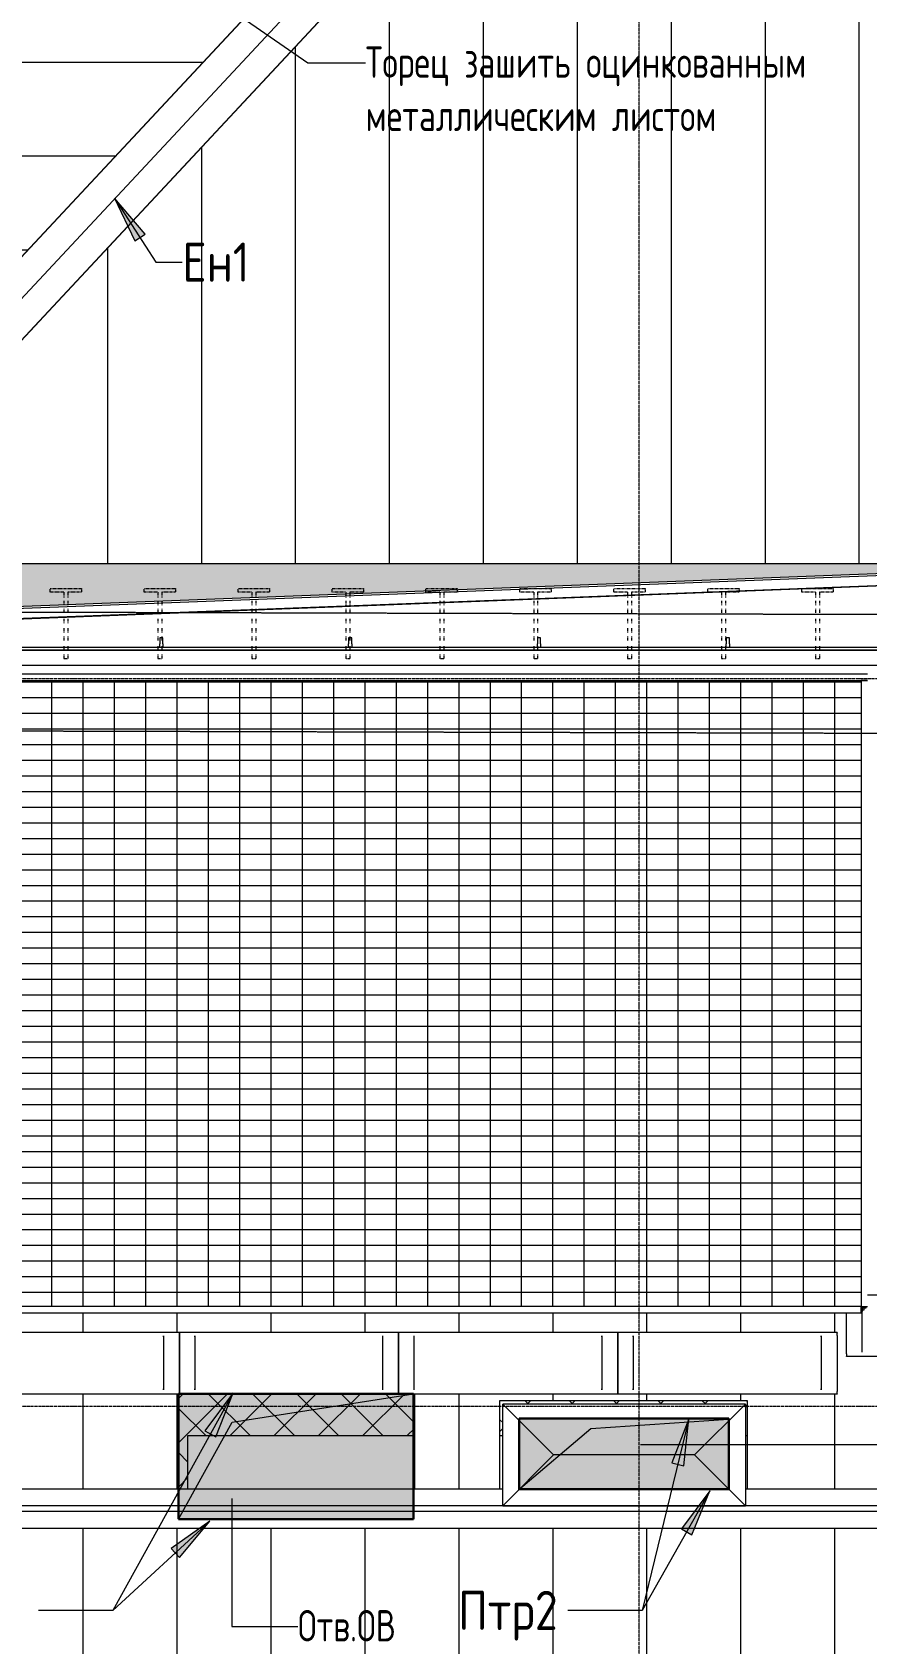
# Model space of a CAD drawing. Header units: millimetres. Extents: x -10178924 to 11692288, y -947381 to 58396.
# Drawn here: x 26674 to 32004, y -557746 to -547449 of the extents above; entities that cross this region are included whole.
import ezdxf

# ---------------------------------------------------------------- set-up
doc = ezdxf.new("R2010")
doc.units = ezdxf.units.MM
for name, pattern in [('ADSK_Линия сетки', [25, 20, -2.5, 0, -2.5]), ('ADSK_Скрыто', [6, 3, -3]), ('ADSK_Штриховая_ш3 п1_5', [4.5, 3, -1.5])]:
    doc.linetypes.add(name, pattern=pattern)
for name, color, linetype, lineweight in [('Аннотация', 7, 'Continuous', 18), ('Антураж', 7, 'Continuous', 18), ('Воздуховоды', 7, 'Continuous', 18), ('Крыша', 7, 'Continuous', 9), ('Крыша штриховка', 7, 'Continuous', 9), ('Обобщенные модели', 7, 'Continuous', 18), ('Ограждение', 7, 'Continuous', 9), ('Оси', 253, 'Continuous', 9), ('Перекрытие', 7, 'Continuous', 18), ('Перекрытие штриховка', 7, 'Continuous', 18), ('Узлы', 7, 'Continuous', 18)]:
    doc.layers.add(name, color=color, linetype=linetype, lineweight=lineweight)
doc.layers.add('Линии', color=7, linetype='Continuous', lineweight=9, true_color=0x00a600)
doc.styles.add('GOST Common_3', font='GOST_Common.ttf', dxfattribs={"width": 0.8, "height": 350})
doc.styles.add('GOST Common_4', font='GOST_Common.ttf', dxfattribs={"width": 0.9, "height": 200})

# ---------------------------------------------------------------- blocks, each defined once
blk = doc.blocks.new('Ограждение - 20 доп поручень 300-1864261-План кровли АР')
at = {"layer": 'Ограждение'}
for p, q in [((-60, 10), (-40, 10)), ((-60, 10), (-60, -10)), ((0, 10), (-40, 10)), ((0, -10), (0, 10)), ((-40, -10), (-60, -10)), ((-40, -10), (0, -10))]:
    blk.add_line(p, q, dxfattribs=at)
blk = doc.blocks.new('Ограждение - Ограждение-2940136-План кровли АР')
at = {"rotation": 89.99999999999946}
for p in [(27499, 13206), (28705, 13206), (29911, 13206), (31117, 13206)]:
    blk.add_blockref('Ограждение - 20 доп поручень 300-1864261-План кровли АР', p, dxfattribs=at)
blk = doc.blocks.new('Тип верхнего поручня - Верхний поручень_Внутренний_-2940138-План кровли АР')
at = {"layer": 'Ограждение'}
for p, q in [((10611, 13146), (38155, 13146)), ((38165, 13126), (10611, 13126))]:
    blk.add_line(p, q, dxfattribs=at)
blk = doc.blocks.new('Тип верхнего поручня - Верхний поручень_Внутренний_-V31-План кровли АР')
at = {"layer": 'Ограждение'}
for p, q in [((10611, 13146), (38155, 13146)), ((10611, 13126), (38165, 13126))]:
    blk.add_line(p, q, dxfattribs=at)
blk = doc.blocks.new('Planka_konka_K1 - Кровля - Планка конька К1-2963703-План кровли АР')
at = {"layer": 'Обобщенные модели'}
for p, q in [((9045, 125), (-20330, 125)), ((9045, 17), (-20750, 17)), ((-14985, -17), (9045, -17)), ((-6343, -125), (-14985, -125)), ((9045, -125), (-4793, -125))]:
    blk.add_line(p, q, dxfattribs=at)
blk = doc.blocks.new('Ограждение - Ограждение-2969153-План кровли АР')
at = {"layer": 'Ограждение'}
for p, q in [((30390, 20098), (30990, 20903)), ((31365, 20966), (31398, 20941)), ((30990, 20901), (30382, 20085)), ((29183, 17874), (31351, 20781)), ((29184, 17873), (31353, 20781)), ((31002, 20614), (31112, 20761)), ((30582, 20050), (30988, 20596)), ((29789, 18987), (30060, 19351)), ((29087, 17947), (29183, 17873)), ((29183, 17874), (29088, 17947)), ((24776, 13678), (28705, 17892)), ((28707, 17892), (24778, 13678)), ((25252, 13922), (28955, 17892)), ((25272, 13678), (29183, 17873)), ((25273, 13678), (29184, 17872)), ((29172, 17882), (29184, 17873)), ((29184, 17873), (29183, 17874)), ((29183, 17873), (29184, 17872))]:
    blk.add_line(p, q, dxfattribs=at)
blk = doc.blocks.new('Антураж 4 - Антураж 4-5053377-План кровли АР')
at = {"layer": 'Антураж'}
for p, q in [((32592, 13622), (24360, 13305)), ((32597, 13556), (24355, 13238)), ((32592, 13559), (24360, 13241))]:
    blk.add_line(p, q, dxfattribs=at)
blk = doc.blocks.new('Construction_Roof-Accessories_Lindab_KO - Construction_Roof-Accessories_Lindab_KO-V81-План кровли АР')
at = {"layer": 'Обобщенные модели', "lineweight": 9}
for p, q in [((31973, 8900), (31973, 8641)), ((31974, 8641), (31974, 8647))]:
    blk.add_line(p, q, dxfattribs=at)
blk = doc.blocks.new('Construction_Roof-Accessories_Lindab_BR - Construction_Roof-Accessories_Lindab_BR-V82-План кровли АР')
at = {"layer": 'Обобщенные модели', "lineweight": 9}
for p, q in [((33275, 9006), (32008, 9006)), ((33275, 9006), (33275, 9004)), ((33275, 8988), (33275, 9004)), ((33275, 8988), (33275, 8987)), ((33275, 8987), (33275, 8981)), ((33275, 8981), (33275, 8645)), ((31875, 8645), (31875, 8893)), ((31875, 8637), (31875, 8645)), ((31875, 8631), (31875, 8637)), ((31875, 8631), (31875, 8615)), ((31875, 8613), (31875, 8615)), ((33275, 8613), (31875, 8613)), ((33275, 8645), (33275, 8637)), ((33275, 8637), (33275, 8631)), ((33275, 8615), (33275, 8631)), ((33275, 8615), (33275, 8613))]:
    blk.add_line(p, q, dxfattribs=at)
blk = doc.blocks.new('Ограждение - Ограждение-5945901-План кровли АР')
at = {"layer": 'Ограждение'}
for p, q in [((32008, 12973), (17060, 12973)), ((17060, 12933), (32008, 12933)), ((31968, 12933), (31968, 8933)), ((32008, 12933), (31968, 12933)), ((31968, 8933), (17020, 8933)), ((17020, 8893), (31968, 8893)), ((31968, 8933), (32008, 8933)), ((31968, 8893), (31968, 8933)), ((31976, 8925), (31968, 8925)), ((31968, 8900), (31976, 8900)), ((31976, 8933), (31976, 8925)), ((31976, 8925), (32001, 8925)), ((31976, 8900), (31976, 8925)), ((32001, 8925), (32001, 8933))]:
    blk.add_line(p, q, dxfattribs=at)
blk = doc.blocks.new('Зонт прямоугольного сечения - Стандартное-5964379-План кровли АР')
at = {"layer": 'Воздуховоды'}
for p, q in [((0, 450), (-325, 775)), ((-325, 775), (-325, -775)), ((-325, 775), (325, 775)), ((-325, 775), (325, 775)), ((-325, 775), (-325, -775)), ((325, 775), (0, 450)), ((325, -775), (325, 775)), ((325, 775), (325, -775)), ((0, 450), (0, -450)), ((-325, -775), (0, -450)), ((0, -450), (325, -775)), ((325, -775), (-325, -775)), ((325, -775), (-325, -775))]:
    blk.add_line(p, q, dxfattribs=at)
blk = doc.blocks.new('Construction_Roof-Accessories_Lindab_KO - Construction_Roof-Accessories_Lindab_KO-V52-План кровли АР')
at = {"layer": 'Обобщенные модели', "lineweight": 9}
for p, q in [((34475, 12868), (34475, 12524)), ((34476, 12861), (34476, 12868)), ((34476, 12524), (34476, 12530))]:
    blk.add_line(p, q, dxfattribs=at)
blk = doc.blocks.new('Construction_Roof-Accessories_Lindab_BR - Construction_Roof-Accessories_Lindab_BR-V53-План кровли АР')
at = {"layer": 'Обобщенные модели', "lineweight": 9}
for p, q in [((34378, 12886), (34378, 12889)), ((35778, 12889), (34378, 12889)), ((34378, 12886), (34378, 12871)), ((35778, 12889), (35778, 12886)), ((35778, 12871), (35778, 12886)), ((34378, 12870), (34378, 12871)), ((34378, 12864), (34378, 12870)), ((34378, 12528), (34378, 12864)), ((35778, 12871), (35778, 12870)), ((35778, 12870), (35778, 12864)), ((35778, 12864), (35778, 12528)), ((34378, 12520), (34378, 12528)), ((34378, 12513), (34378, 12520)), ((34378, 12513), (34378, 12498)), ((34378, 12496), (34378, 12498)), ((35778, 12496), (34378, 12496)), ((35778, 12528), (35778, 12520)), ((35778, 12520), (35778, 12513)), ((35778, 12498), (35778, 12513)), ((35778, 12498), (35778, 12496))]:
    blk.add_line(p, q, dxfattribs=at)
blk = doc.blocks.new('Construction_Roof-Accessories_Lindab_BR - Construction_Roof-Accessories_Lindab_BR-V89-План кровли АР')
at = {"layer": 'Обобщенные модели', "lineweight": 9}
for p, q in [((29014, 8764), (29014, 8766)), ((30414, 8766), (29014, 8766)), ((29014, 8764), (29014, 8748)), ((30414, 8766), (30414, 8764)), ((30414, 8748), (30414, 8764)), ((29014, 8747), (29014, 8748)), ((29014, 8741), (29014, 8747)), ((29014, 8405), (29014, 8741)), ((30414, 8748), (30414, 8747)), ((30414, 8747), (30414, 8741)), ((30414, 8741), (30414, 8405)), ((29014, 8397), (29014, 8405)), ((29014, 8391), (29014, 8397)), ((29014, 8391), (29014, 8375)), ((29014, 8373), (29014, 8375)), ((30414, 8373), (29014, 8373)), ((30414, 8405), (30414, 8397)), ((30414, 8397), (30414, 8391)), ((30414, 8375), (30414, 8391)), ((30414, 8375), (30414, 8373))]:
    blk.add_line(p, q, dxfattribs=at)
blk = doc.blocks.new('Construction_Roof-Accessories_Lindab_BR - Construction_Roof-Accessories_Lindab_BR-V90-План кровли АР')
at = {"layer": 'Обобщенные модели', "lineweight": 9}
for p, q in [((27614, 8764), (27614, 8766)), ((29014, 8766), (27614, 8766)), ((27614, 8764), (27614, 8748)), ((29014, 8766), (29014, 8764)), ((29014, 8748), (29014, 8764)), ((27614, 8747), (27614, 8748)), ((27614, 8741), (27614, 8747)), ((27614, 8405), (27614, 8741)), ((29014, 8748), (29014, 8747)), ((29014, 8747), (29014, 8741)), ((29014, 8741), (29014, 8405)), ((27614, 8397), (27614, 8405)), ((27614, 8391), (27614, 8397)), ((27614, 8391), (27614, 8375)), ((27614, 8373), (27614, 8375)), ((29014, 8373), (27614, 8373)), ((29014, 8405), (29014, 8397)), ((29014, 8397), (29014, 8391)), ((29014, 8375), (29014, 8391)), ((29014, 8375), (29014, 8373))]:
    blk.add_line(p, q, dxfattribs=at)
blk = doc.blocks.new('Construction_Roof-Accessories_Lindab_BR - Construction_Roof-Accessories_Lindab_BR-V91-План кровли АР')
at = {"layer": 'Обобщенные модели', "lineweight": 9}
for p, q in [((26214, 8764), (26214, 8766)), ((27614, 8766), (26214, 8766)), ((26214, 8764), (26214, 8748)), ((27614, 8766), (27614, 8764)), ((27614, 8748), (27614, 8764)), ((26214, 8747), (26214, 8748)), ((26214, 8741), (26214, 8747)), ((26214, 8405), (26214, 8741)), ((27614, 8748), (27614, 8747)), ((27614, 8747), (27614, 8741)), ((27614, 8741), (27614, 8405)), ((26214, 8397), (26214, 8405)), ((26214, 8391), (26214, 8397)), ((26214, 8391), (26214, 8375)), ((26214, 8373), (26214, 8375)), ((27614, 8373), (26214, 8373)), ((27614, 8405), (27614, 8397)), ((27614, 8397), (27614, 8391)), ((27614, 8375), (27614, 8391)), ((27614, 8375), (27614, 8373))]:
    blk.add_line(p, q, dxfattribs=at)
blk = doc.blocks.new('Кровля')
at = {"layer": 'Аннотация', "lineweight": 9}
for points in [[(27199, 16015), (27329, 15742), (27395, 15785)], [(27957, 8382), (27777, 8139), (27847, 8100)], [(30868, 8216), (30759, 7934), (30836, 7915)], [(31002, 7755), (30820, 7513), (30888, 7474)], [(27809, 7561), (27561, 7387), (27615, 7329)]]:
    blk.add_hatch(color=256, dxfattribs=at).paths.add_polyline_path(points)
at = {"layer": 'Крыша штриховка'}
h = blk.add_hatch(dxfattribs=at)
h.set_pattern_fill('FP_3', color=256, style=0, pattern_type=2)
h.set_pattern_definition([(270, (156.06, -17199.3), (600, 4e-14), [])])
h.paths.add_polyline_path([(37616, 13678), (37707, 13678), (37707, 19364), (31852, 19567), (30292, 19358), (30009, 18979), (30110, 18979), (30089, 18919), (29964, 18919), (29183, 17873), (29184, 17872), (25273, 13678), (32606, 13678), (32637, 13808), (32645, 13826), (32644, 13829), (32640, 13832), (32640, 13833), (32649, 13833), (32651, 13838), (32678, 13864), (32708, 13879), (32742, 13884), (32779, 13879), (32810, 13863), (32835, 13836), (32836, 13833), (32840, 13832), (32837, 13830), (32847, 13807), (32878, 13678), (37490, 13678)])
h.paths.add_polyline_path([(11110, 13678), (15841, 13678), (15872, 13808), (15880, 13826), (15879, 13829), (15875, 13832), (15875, 13833), (15883, 13833), (15886, 13838), (15913, 13864), (15943, 13879), (15977, 13884), (16013, 13879), (16044, 13863), (16069, 13836), (16071, 13833), (16075, 13832), (16072, 13830), (16082, 13807), (16113, 13678), (23178, 13678), (19368, 17765), (19370, 17767), (19368, 17766), (19288, 17892), (18890, 17892), (18418, 19252), (18339, 19376), (16914, 19566), (11105, 19365), (11105, 13678)])
h.paths.add_polyline_path([(32837, 13745), (32841, 13745), (32838, 13751)])
h.paths.add_polyline_path([(16076, 13745), (16072, 13751), (16072, 13745)])
h.paths.add_polyline_path([(11105, 20652), (12591, 20677), (15833, 20789), (15844, 20837), (15833, 20839), (11105, 20675)])
h.paths.add_polyline_path([(37707, 20653), (37707, 20941), (37670, 20941), (37670, 20675), (32022, 20871), (32024, 20857), (32024, 20850), (37670, 20655)])
h.paths.add_polyline_path([(17086, 20844), (17050, 20941), (16777, 20941), (16765, 20886), (17050, 20848)])
h.paths.add_polyline_path([(31690, 20845), (31727, 20851), (31727, 20858), (31745, 20941), (31725, 20941), (31690, 20846)])
h = blk.add_hatch(dxfattribs=at)
h.set_pattern_fill('FP_6', color=256, style=0, pattern_type=2)
h.set_pattern_definition([(180, (-5840.74, -17840), (-7e-14, -600), [])])
h.paths.add_polyline_path([(24351, 13678), (24776, 13678), (28698, 17884), (24236, 17884), (24236, 17882), (24351, 17882), (24351, 13993)])
h.paths.add_polyline_path([(25054, 13678), (25252, 13922), (24946, 13678), (25025, 13678)])
h.paths.add_polyline_path([(24236, 17882), (24236, 17882), (24236, 17884), (24222, 17884), (24222, 17882), (24236, 17882)])
h = blk.add_hatch(dxfattribs=at)
h.set_pattern_fill('FP_23', color=256, style=0, pattern_type=2)
h.set_pattern_definition([(270, (0, 2567.63), (600, 4e-14), [])])
h.paths.add_polyline_path([(3982, 7654), (4419, 8083), (3967, 7704), (3967, 7665), (3976, 7658)])
h.paths.add_polyline_path([(44717, 7767), (44900, 7767), (39420, 12094), (35435, 12263), (35435, 8885), (33439, 8885), (33439, 12347), (32345, 12393), (32008, 12380), (32008, 12195), (33275, 12195), (33275, 11802), (32008, 11802), (32008, 11561), (33275, 11561), (33275, 11168), (32008, 11168), (32008, 10908), (33275, 10908), (33275, 10515), (32008, 10515), (32008, 10274), (33275, 10274), (33275, 9881), (32008, 9881), (32008, 9640), (33275, 9640), (33275, 9247), (32008, 9247), (32008, 9006), (33275, 9006), (33275, 8613), (31875, 8613), (31875, 8893), (17020, 8894), (17020, 12368), (16400, 12392), (14514, 12322), (14514, 12309), (14550, 12309), (14550, 9189), (14514, 9189), (14514, 8885), (12714, 8885), (12714, 9189), (12664, 9189), (12664, 12253), (9547, 12136), (4326, 7767), (14441, 7767), (14441, 8353), (15841, 8353), (15841, 7767), (19615, 7767), (19615, 8375), (21115, 8375), (21115, 7767), (27609, 7767), (27609, 8373), (23414, 8373), (23414, 8378), (22014, 8378), (22014, 8771), (23414, 8771), (23414, 8766), (31814, 8766), (31814, 8373), (29115, 8373), (29115, 7767), (29661, 7767), (29661, 8333), (31241, 8333), (31241, 7767), (39870, 7767), (39870, 8333), (41230, 8333), (41230, 7767), (44399, 7767)])
h.paths.add_polyline_path([(20144, 8378), (19194, 8378), (19194, 8771), (21994, 8771), (21994, 8378), (20494, 8378)])
h.paths.add_polyline_path([(18699, 8378), (17790, 8378), (17790, 8771), (19190, 8771), (19190, 8378), (19060, 8378)])
h.paths.add_polyline_path([(17670, 8378), (16370, 8378), (16370, 8771), (17770, 8771), (17770, 8378), (17738, 8378)])
h.paths.add_polyline_path([(15551, 9038), (15219, 9038), (15219, 9431), (16619, 9431), (16619, 9038), (15808, 9038)])
h.paths.add_polyline_path([(16169, 9600), (15219, 9600), (15219, 9993), (16619, 9993), (16619, 9600), (16519, 9600)])
h.paths.add_polyline_path([(15808, 10147), (15219, 10147), (15219, 10540), (16619, 10540), (16619, 10147), (16169, 10147)])
h.paths.add_polyline_path([(15319, 10781), (15219, 10781), (15219, 11174), (16619, 11174), (16619, 10781), (15386, 10781)])
h.paths.add_polyline_path([(15265, 11355), (15165, 11355), (15165, 11748), (16565, 11748), (16565, 11355), (15319, 11355)])
h.paths.add_polyline_path([(16169, 11883), (15165, 11883), (15165, 12276), (16565, 12276), (16565, 11883), (16350, 11883)])
h.paths.add_polyline_path([(24355, 13238), (32597, 13556), (32597, 13557), (32593, 13558), (32593, 13622), (32597, 13638), (32591, 13638), (32592, 13622), (32591, 13559), (24355, 13241), (16128, 13559), (16128, 13638), (16123, 13638), (16126, 13622), (16126, 13558), (16122, 13557), (16122, 13556), (24355, 13238)])
h.paths.add_polyline_path([(24360, 13320), (24360, 13320), (24360, 13320)])
h.paths.add_polyline_path([(37834, 13347), (37830, 13350), (32893, 13558), (32893, 13637), (32888, 13637), (32891, 13622), (32891, 13558), (32887, 13557), (32888, 13556), (37791, 13349)])
h.paths.add_polyline_path([(11368, 13358), (15824, 13524), (15826, 13531), (11467, 13362)])
h.paths.add_polyline_path([(15826, 13533), (15832, 13557), (15828, 13558), (15828, 13622), (15826, 13610), (15826, 13594), (15826, 13556)])
h = blk.add_hatch(dxfattribs=at)
h.set_pattern_fill('FP_21', color=256, style=0, pattern_type=2)
h.set_pattern_definition([(90, (0, 161.5), (-600, 4e-14), [])])
h.paths.add_polyline_path([(13175, 1527), (13176, 1527), (13175, 1527)])
h.paths.add_polyline_path([(12897, 1552), (12887, 1608), (11119, 1669), (12888, 1606)])
h.paths.add_polyline_path([(13162, 1552), (13171, 1607), (13176, 1606), (19380, 1824), (19380, 2243), (19366, 2259), (19378, 1826), (13171, 1608), (13168, 1594)])
h.paths.add_polyline_path([(35578, 1552), (35569, 1608), (29060, 1844), (29060, 2009), (29053, 2009), (29053, 1733), (29060, 1733), (29060, 1835), (35564, 1599), (35564, 1606), (35569, 1606), (35572, 1592)])
h.paths.add_polyline_path([(35843, 1552), (35853, 1606), (35864, 1606), (41077, 1795), (41085, 1806), (35853, 1615), (35852, 1607)])
h.paths.add_polyline_path([(23571, 1633), (24009, 1633), (24009, 1694), (23355, 1695), (23346, 1698), (23331, 1710), (23325, 1717), (23320, 1726), (23318, 1733), (23217, 1733), (23217, 1633), (23562, 1633)])
h.paths.add_polyline_path([(24792, 1633), (25409, 1633), (25409, 1733), (25322, 1733), (25315, 1719), (25303, 1704), (25294, 1699), (25285, 1696), (25267, 1694), (25160, 1694), (24742, 1694), (24742, 1633), (24788, 1633)])
h.paths.add_polyline_path([(24947, 1694), (24947, 1694), (24985, 1694)])
h.paths.add_polyline_path([(29060, 2029), (29060, 2251), (29053, 2243), (29053, 2029)])
h.paths.add_polyline_path([(28778, 2243), (26448, 4301), (28515, 2243)])
h.paths.add_polyline_path([(19665, 2243), (19918, 2243), (21985, 4301), (19656, 2243)])
h.paths.add_polyline_path([(19361, 2468), (24217, 6757), (29060, 2479), (29060, 2997), (33459, 2838), (33459, 5991), (35759, 5991), (35759, 2764), (41946, 2990), (45229, 7507), (45217, 7516), (15841, 7516), (15841, 7203), (14441, 7203), (14441, 7516), (4204, 7516), (7265, 2959), (12614, 2771), (12614, 5991), (14914, 5991), (14914, 2822), (19347, 2978), (19359, 2540)])
h.paths.add_polyline_path([(45455, 7507), (45462, 7516), (45442, 7516)])
h.paths.add_polyline_path([(45548, 7680), (45576, 7680), (45587, 7689), (45597, 7703), (45597, 7719), (45563, 7692)])
h.paths.add_polyline_path([(45613, 7729), (45611, 7730), (45609, 7729), (45611, 7729)])
at = {"layer": 'Перекрытие штриховка', "lineweight": 9, "true_color": 0x787878}
h = blk.add_hatch(dxfattribs=at)
h.set_pattern_fill('FP_52', color=8, style=0, pattern_type=2)
h.set_pattern_definition([(0, (0, 0), (0, 100), []), (90, (0, 0), (-200, 1e-14), [])])
h.paths.add_polyline_path([(31968, 8933), (31968, 12933), (17060, 12933), (17060, 8933), (31889, 8933)])
h.paths.add_polyline_path([(31976, 8925), (31976, 8933), (31968, 8932), (31968, 8925)])
h.paths.add_polyline_path([(31976, 8912), (31988, 8913), (31988, 8925), (31976, 8925), (31976, 8913)])
at = {"layer": 'Перекрытие штриховка', "lineweight": 9}
h = blk.add_hatch(dxfattribs=at)
h.set_pattern_fill('FP_51', color=256, style=0, pattern_type=2)
h.set_pattern_definition([(45, (0, 0), (-141.4214, 141.4214), []), (135, (0, 0), (-141.4214, -141.4214), [])])
h.paths.add_polyline_path([(27609, 7767), (27669, 7767), (27669, 8108), (29115, 8108), (29115, 8373), (27609, 8373), (27609, 8007)])
h.paths.add_polyline_path([(41230, 7767), (41230, 8333), (41221, 8333), (41221, 7767)])
h.paths.add_polyline_path([(39870, 8108), (39871, 8108), (39871, 8333), (39870, 8333), (39870, 8228)])
h.paths.add_polyline_path([(31241, 8108), (31241, 8333), (29661, 8333), (29661, 8108), (29679, 8108), (29679, 8309), (31229, 8309), (31229, 8108)])
h.paths.add_polyline_path([(21115, 8108), (21115, 8375), (19615, 8375), (19615, 8108), (20867, 8108)])
at = {"layer": 'Узлы', "true_color": 0xffffff}
h = blk.add_hatch(color=7, dxfattribs=at)
h.paths.add_polyline_path([(41826, -522), (49651, -522), (49651, 475), (49563, 474), (49503, -471), (45149, -323), (41142, -458), (41080, -77), (41080, -522), (41465, -522)])
h.paths.add_polyline_path([(-454, -389), (8078, -389), (8077, -26), (7973, -277), (3656, -147), (-675, -299), (-737, 259), (-737, -389)])
h.paths.add_polyline_path([(41080, 178), (41098, 183), (41188, 1720), (35857, 1527), (35850, 1488), (41080, 1488), (41080, 182)])
h.paths.add_polyline_path([(8078, 312), (8078, 1488), (12890, 1488), (12883, 1527), (8005, 1702), (8062, 316)])
h.paths.add_polyline_path([(-737, 503), (-469, 8049), (-6523, 7837), (-6530, 7799), (-737, 7799), (-737, 523)])
h.paths.add_polyline_path([(49651, 797), (49651, 7859), (55892, 7859), (55892, 8471), (55881, 8468), (55687, 8000), (49351, 8221), (49619, 804), (49633, 803), (49650, 798)])
h.paths.add_polyline_path([(16531, 1488), (35572, 1488), (35566, 1520), (29060, 1756), (29060, 1633), (19380, 1633), (19380, 1744), (13175, 1527), (13168, 1488), (15808, 1488)])
h.paths.add_polyline_path([(-7228, 7799), (-6808, 7799), (-6813, 7829), (-7123, 7899), (-6948, 14171), (-7182, 20169), (-7228, 20180), (-7228, 7899)])
h.paths.add_polyline_path([(55892, 8774), (55892, 16805), (55861, 16797), (55713, 12785), (55861, 8782), (55865, 8781)])
h.paths.add_polyline_path([(24355, 13320), (32597, 13639), (32606, 13678), (16108, 13678), (16118, 13638), (24355, 13320)])
h.paths.add_polyline_path([(10665, 13409), (15825, 13610), (15841, 13678), (11105, 13678), (11105, 21013), (10509, 21012), (10529, 20925), (10924, 20798), (10667, 13473)])
h.paths.add_polyline_path([(38182, 13414), (37898, 20847), (38471, 21009), (38481, 21051), (37707, 21051), (37707, 13678), (32878, 13678), (32888, 13638), (38175, 13414)])
h.paths.add_polyline_path([(55892, 17108), (55892, 32796), (55861, 32788), (55572, 24949), (55861, 17116), (55865, 17115)])
h.paths.add_polyline_path([(-7228, 20475), (-7183, 20486), (-6960, 26174), (-7183, 31854), (-7228, 31866), (-7228, 20479)])
h.paths.add_polyline_path([(45338, 20583), (45060, 27855), (45032, 27863), (45032, 21051), (38749, 21051), (38759, 21009), (45144, 20596)])
h.paths.add_polyline_path([(3393, 20705), (10229, 20956), (10242, 21013), (3737, 21013), (3737, 28193), (3694, 28182), (3395, 20761)])
h.paths.add_polyline_path([(45032, 28152), (45061, 28160), (45350, 35732), (45288, 37345), (45032, 37345), (45032, 28160)])
h.paths.add_polyline_path([(3737, 28469), (3737, 42947), (3702, 42939), (3419, 35708), (3702, 28478), (3737, 28470)])
h.paths.add_polyline_path([(-7228, 32161), (-7192, 32170), (-7003, 37564), (-7192, 42952), (-7228, 42961), (-7228, 32165)])
h.paths.add_polyline_path([(55892, 33099), (55892, 43247), (55860, 43239), (55675, 38160), (55861, 33107), (55865, 33106)])
h.paths.add_polyline_path([(45072, 38095), (45259, 38095), (45067, 43128), (45032, 43137), (45032, 38095), (45070, 38095)])
h.paths.add_polyline_path([(3737, 43224), (3737, 43717), (-7228, 43717), (-7228, 43256), (-7192, 43265), (-7068, 43609), (-1846, 43422), (3578, 43616), (3702, 43233), (3737, 43224)])
h.paths.add_polyline_path([(45032, 43426), (45104, 43445), (45207, 43781), (50463, 43599), (55714, 43781), (55836, 43551), (55892, 43536), (55892, 43899), (45032, 43899), (45032, 43440)])
for points in [[(28584, 7575), (29109, 7575), (29109, 8375), (27609, 8375), (27609, 7575), (28094, 7575)], [(30985, 7765), (31124, 7765), (31124, 8217), (29785, 8217), (29785, 7765), (30624, 7765)]]:
    blk.add_hatch(color=7, dxfattribs=at).paths.add_polyline_path(points)
at = {"layer": 'Аннотация', "lineweight": 9}
for p, q in [((27002, 17869), (28435, 16880)), ((28435, 16880), (28803, 16880)), ((27199, 16015), (27329, 15742)), ((27395, 15785), (27199, 16015)), ((27199, 16015), (27464, 15605)), ((27329, 15742), (27395, 15785)), ((27464, 15605), (27632, 15605)), ((27957, 8382), (27188, 6991)), ((27957, 8382), (27777, 8139)), ((27847, 8100), (27957, 8382)), ((27777, 8139), (27847, 8100)), ((30868, 8216), (30569, 6991)), ((30868, 8216), (30759, 7934)), ((30836, 7915), (30868, 8216)), ((30560, 8052), (32246, 8052)), ((30759, 7934), (30836, 7915)), ((31002, 7755), (30569, 6991)), ((31002, 7755), (30820, 7513)), ((30888, 7474), (31002, 7755)), ((27948, 7706), (27948, 6888)), ((27809, 7561), (27188, 6991)), ((27809, 7561), (27561, 7387)), ((27615, 7329), (27809, 7561)), ((30820, 7513), (30888, 7474)), ((27561, 7387), (27615, 7329)), ((27188, 6991), (26715, 6991)), ((30569, 6991), (30096, 6991)), ((27948, 6888), (28371, 6888))]:
    blk.add_line(p, q, dxfattribs=at)
at = {"layer": 'Крыша'}
for p, q in [((27609, 7767), (27609, 8373)), ((29115, 8373), (29115, 7767)), ((29661, 8333), (31241, 8333)), ((29661, 7767), (29661, 8333)), ((31241, 8333), (31241, 7767))]:
    blk.add_line(p, q, dxfattribs=at)
at = {"layer": 'Линии', "color": 7}
for p, q in [((32606, 13678), (16108, 13678)), ((24355, 13320), (32597, 13638)), ((27951, 8194), (29109, 8375)), ((27609, 7575), (27951, 8194)), ((29781, 7761), (30241, 8154)), ((30241, 8154), (31121, 8213))]:
    blk.add_line(p, q, dxfattribs=at)
at = {"layer": 'Линии', "color": 7, "linetype": 'ADSK_Скрыто'}
for p, q in [((26789, 13521), (26989, 13521)), ((26789, 13496), (26789, 13521)), ((26877, 13496), (26789, 13496)), ((26877, 13496), (26877, 13461)), ((26989, 13496), (26902, 13496)), ((26902, 13496), (26902, 13461)), ((26989, 13521), (26989, 13496)), ((27389, 13521), (27589, 13521)), ((27389, 13496), (27389, 13521)), ((27477, 13496), (27389, 13496)), ((27477, 13496), (27477, 13461)), ((27589, 13496), (27502, 13496)), ((27502, 13496), (27502, 13461)), ((27589, 13521), (27589, 13496)), ((27989, 13521), (28189, 13521)), ((27989, 13496), (27989, 13521)), ((28077, 13496), (27989, 13496)), ((28077, 13496), (28077, 13461)), ((28189, 13496), (28102, 13496)), ((28102, 13496), (28102, 13461)), ((28189, 13521), (28189, 13496)), ((28589, 13521), (28789, 13521)), ((28589, 13496), (28589, 13521)), ((28677, 13496), (28589, 13496)), ((28677, 13496), (28677, 13461)), ((28789, 13496), (28702, 13496)), ((28702, 13496), (28702, 13461)), ((28789, 13521), (28789, 13496)), ((29189, 13521), (29389, 13521)), ((29189, 13496), (29189, 13521)), ((29277, 13496), (29189, 13496)), ((29277, 13496), (29277, 13461)), ((29389, 13496), (29302, 13496)), ((29302, 13496), (29302, 13461)), ((29389, 13521), (29389, 13496)), ((29789, 13521), (29989, 13521)), ((29789, 13496), (29789, 13521)), ((29877, 13496), (29789, 13496)), ((29877, 13496), (29877, 13461)), ((29989, 13496), (29902, 13496)), ((29902, 13496), (29902, 13461)), ((29989, 13521), (29989, 13496)), ((30389, 13521), (30589, 13521)), ((30389, 13496), (30389, 13521)), ((30477, 13496), (30389, 13496)), ((30477, 13496), (30477, 13461)), ((30589, 13496), (30502, 13496)), ((30502, 13496), (30502, 13461)), ((30589, 13521), (30589, 13496)), ((30989, 13521), (31189, 13521)), ((30989, 13496), (30989, 13521)), ((31077, 13496), (30989, 13496)), ((31077, 13496), (31077, 13461)), ((31189, 13496), (31102, 13496)), ((31102, 13496), (31102, 13461)), ((31189, 13521), (31189, 13496)), ((31589, 13521), (31789, 13521)), ((31589, 13496), (31589, 13521)), ((31677, 13496), (31589, 13496)), ((31677, 13496), (31677, 13461)), ((31789, 13496), (31702, 13496)), ((31702, 13496), (31702, 13461)), ((31789, 13521), (31789, 13496)), ((26877, 13441), (26877, 13411)), ((26877, 13391), (26877, 13361)), ((26902, 13441), (26902, 13411)), ((26902, 13391), (26902, 13361)), ((27477, 13441), (27477, 13411)), ((27477, 13391), (27477, 13361)), ((27502, 13441), (27502, 13411)), ((27502, 13391), (27502, 13361)), ((28077, 13441), (28077, 13411)), ((28077, 13391), (28077, 13361)), ((28102, 13441), (28102, 13411)), ((28102, 13391), (28102, 13361)), ((28677, 13441), (28677, 13411)), ((28677, 13391), (28677, 13361)), ((28702, 13441), (28702, 13411)), ((28702, 13391), (28702, 13361)), ((29277, 13441), (29277, 13411)), ((29277, 13391), (29277, 13361)), ((29302, 13441), (29302, 13411)), ((29302, 13391), (29302, 13361)), ((29877, 13441), (29877, 13411)), ((29877, 13391), (29877, 13361)), ((29902, 13441), (29902, 13411)), ((29902, 13391), (29902, 13361)), ((30477, 13441), (30477, 13411)), ((30477, 13391), (30477, 13361)), ((30502, 13441), (30502, 13411)), ((30502, 13391), (30502, 13361)), ((31077, 13441), (31077, 13411)), ((31077, 13391), (31077, 13361)), ((31102, 13441), (31102, 13411)), ((31102, 13391), (31102, 13361)), ((31677, 13441), (31677, 13411)), ((31677, 13391), (31677, 13361)), ((31702, 13441), (31702, 13411)), ((31702, 13391), (31702, 13361)), ((26877, 13326), (26877, 13296)), ((26902, 13326), (26902, 13296)), ((27477, 13326), (27477, 13296)), ((27502, 13326), (27502, 13296)), ((28077, 13326), (28077, 13296)), ((28102, 13326), (28102, 13296)), ((28677, 13326), (28677, 13296)), ((28702, 13326), (28702, 13296)), ((29277, 13326), (29277, 13296)), ((29302, 13326), (29302, 13296)), ((29877, 13326), (29877, 13296)), ((29902, 13326), (29902, 13296)), ((30477, 13326), (30477, 13296)), ((30502, 13326), (30502, 13296)), ((31077, 13326), (31077, 13296)), ((31102, 13326), (31102, 13296)), ((31677, 13326), (31677, 13296)), ((31702, 13326), (31702, 13296)), ((26877, 13266), (26877, 13236)), ((26877, 13216), (26877, 13186)), ((26902, 13266), (26902, 13236)), ((26902, 13216), (26902, 13186)), ((27477, 13266), (27477, 13236)), ((27477, 13216), (27477, 13186)), ((27502, 13266), (27502, 13236)), ((27502, 13216), (27502, 13186)), ((28077, 13266), (28077, 13236)), ((28077, 13216), (28077, 13186)), ((28102, 13266), (28102, 13236)), ((28102, 13216), (28102, 13186)), ((28677, 13266), (28677, 13236)), ((28677, 13216), (28677, 13186)), ((28702, 13266), (28702, 13236)), ((28702, 13216), (28702, 13186)), ((29277, 13266), (29277, 13236)), ((29277, 13216), (29277, 13186)), ((29302, 13266), (29302, 13236)), ((29302, 13216), (29302, 13186)), ((29877, 13266), (29877, 13236)), ((29877, 13216), (29877, 13186)), ((29902, 13266), (29902, 13236)), ((29902, 13216), (29902, 13186)), ((30477, 13266), (30477, 13236)), ((30477, 13216), (30477, 13186)), ((30502, 13266), (30502, 13236)), ((30502, 13216), (30502, 13186)), ((31077, 13266), (31077, 13236)), ((31077, 13216), (31077, 13186)), ((31102, 13266), (31102, 13236)), ((31102, 13216), (31102, 13186)), ((31677, 13266), (31677, 13236)), ((31677, 13216), (31677, 13186)), ((31702, 13266), (31702, 13236)), ((31702, 13216), (31702, 13186)), ((26877, 13151), (26877, 13121)), ((26877, 13101), (26877, 13071)), ((26902, 13151), (26902, 13121)), ((26902, 13101), (26902, 13071)), ((27477, 13151), (27477, 13121)), ((27477, 13101), (27477, 13071)), ((27502, 13151), (27502, 13121)), ((27502, 13101), (27502, 13071)), ((28077, 13151), (28077, 13121)), ((28077, 13101), (28077, 13071)), ((28102, 13151), (28102, 13121)), ((28102, 13101), (28102, 13071)), ((28677, 13151), (28677, 13121)), ((28677, 13101), (28677, 13071)), ((28702, 13151), (28702, 13121)), ((28702, 13101), (28702, 13071)), ((29277, 13151), (29277, 13121)), ((29277, 13101), (29277, 13071)), ((29302, 13151), (29302, 13121)), ((29302, 13101), (29302, 13071)), ((29877, 13151), (29877, 13121)), ((29877, 13101), (29877, 13071)), ((29902, 13151), (29902, 13121)), ((29902, 13101), (29902, 13071)), ((30477, 13151), (30477, 13121)), ((30477, 13101), (30477, 13071)), ((30502, 13151), (30502, 13121)), ((30502, 13101), (30502, 13071)), ((31077, 13151), (31077, 13121)), ((31077, 13101), (31077, 13071)), ((31102, 13151), (31102, 13121)), ((31102, 13101), (31102, 13071)), ((31677, 13151), (31677, 13121)), ((31677, 13101), (31677, 13071)), ((31702, 13151), (31702, 13121)), ((31702, 13101), (31702, 13071)), ((26902, 13071), (26877, 13071)), ((27502, 13071), (27477, 13071)), ((28102, 13071), (28077, 13071)), ((28702, 13071), (28677, 13071)), ((29302, 13071), (29277, 13071)), ((29902, 13071), (29877, 13071)), ((30502, 13071), (30477, 13071)), ((31102, 13071), (31077, 13071)), ((31702, 13071), (31677, 13071))]:
    blk.add_line(p, q, dxfattribs=at)
at = {"layer": 'Линии', "color": 7, "linetype": 'ADSK_Штриховая_ш3 п1_5'}
for p, q in [((10855, 13412), (37932, 13340)), ((10143, 12654), (38631, 12579))]:
    blk.add_line(p, q, dxfattribs=at)
at = {"layer": 'Линии', "color": 5, "true_color": 0x0000ff}
blk.add_line((38357, 13028), (11105, 13028), dxfattribs=at)
at = {"layer": 'Линии', "color": 7, "linetype": 'ADSK_Штриховая_ш3 п1_5', "lineweight": 30}
for p, q in [((29109, 8375), (27609, 8375)), ((27609, 8375), (27609, 7575)), ((29109, 7575), (29109, 8375)), ((31124, 8217), (29785, 8217)), ((29785, 8217), (29785, 7765)), ((31124, 7765), (31124, 8217)), ((29785, 7765), (31124, 7765)), ((27609, 7575), (29109, 7575))]:
    blk.add_line(p, q, dxfattribs=at)
at = {"layer": 'Оси', "linetype": 'ADSK_Линия сетки'}
for p, q in [((30550, -5631), (30550, 44223)), ((-13798, 12945), (56005, 12945)), ((-13798, 8295), (56005, 8295))]:
    blk.add_line(p, q, dxfattribs=at)
at = {"layer": 'Перекрытие'}
for p, q in [((31976, 8912), (31988, 8912)), ((31988, 8912), (31988, 8925)), ((27669, 7767), (27669, 8108)), ((27669, 8108), (29115, 8108)), ((29661, 8108), (29679, 8108)), ((31229, 8108), (31241, 8108))]:
    blk.add_line(p, q, dxfattribs=at)
at = {"layer": 'Антураж'}
blk.add_blockref('Антураж 4 - Антураж 4-5053377-План кровли АР', (0, 0), dxfattribs=at)
at = {"layer": 'Воздуховоды', "rotation": 270.0000000000001}
blk.add_blockref('Зонт прямоугольного сечения - Стандартное-5964379-План кровли АР', (30454, 7984), dxfattribs=at)
at = {"layer": 'Обобщенные модели'}
for name, p in [('Construction_Roof-Accessories_Lindab_BR - Construction_Roof-Accessories_Lindab_BR-V82-План кровли АР', (0, 0)), ('Construction_Roof-Accessories_Lindab_KO - Construction_Roof-Accessories_Lindab_KO-V81-План кровли АР', (0, 0)), ('Construction_Roof-Accessories_Lindab_BR - Construction_Roof-Accessories_Lindab_BR-V91-План кровли АР', (0, 0)), ('Construction_Roof-Accessories_Lindab_BR - Construction_Roof-Accessories_Lindab_BR-V90-План кровли АР', (0, 0)), ('Construction_Roof-Accessories_Lindab_BR - Construction_Roof-Accessories_Lindab_BR-V89-План кровли АР', (0, 0)), ('Construction_Roof-Accessories_Lindab_BR - Construction_Roof-Accessories_Lindab_BR-V53-План кровли АР', (-3963, -4123)), ('Construction_Roof-Accessories_Lindab_KO - Construction_Roof-Accessories_Lindab_KO-V52-План кровли АР', (-6963, -4123)), ('Construction_Roof-Accessories_Lindab_KO - Construction_Roof-Accessories_Lindab_KO-V52-План кровли АР', (-6763, -4123)), ('Construction_Roof-Accessories_Lindab_KO - Construction_Roof-Accessories_Lindab_KO-V52-План кровли АР', (-5563, -4123)), ('Construction_Roof-Accessories_Lindab_KO - Construction_Roof-Accessories_Lindab_KO-V52-План кровли АР', (-5363, -4123)), ('Construction_Roof-Accessories_Lindab_KO - Construction_Roof-Accessories_Lindab_KO-V52-План кровли АР', (-4163, -4123)), ('Construction_Roof-Accessories_Lindab_KO - Construction_Roof-Accessories_Lindab_KO-V52-План кровли АР', (-3963, -4123)), ('Construction_Roof-Accessories_Lindab_KO - Construction_Roof-Accessories_Lindab_KO-V52-План кровли АР', (-2763, -4123))]:
    blk.add_blockref(name, p, dxfattribs=at)
at = {"layer": 'Обобщенные модели', "rotation": 180}
blk.add_blockref('Planka_konka_K1 - Кровля - Планка конька К1-2963703-План кровли АР', (24886, 7642), dxfattribs=at)
at = {"layer": 'Ограждение'}
for name in ['Ограждение - Ограждение-2940136-План кровли АР', 'Тип верхнего поручня - Верхний поручень_Внутренний_-2940138-План кровли АР', 'Тип верхнего поручня - Верхний поручень_Внутренний_-V31-План кровли АР', 'Ограждение - Ограждение-2969153-План кровли АР', 'Ограждение - Ограждение-5945901-План кровли АР']:
    blk.add_blockref(name, (0, 0), dxfattribs=at)
at = {"layer": 'Аннотация', "lineweight": 9, "attachment_point": 1, "line_spacing_factor": 1.022766}
for s, insert, char_height, width, style in [('\\pxt1.8,3.6,5.4,7.2,9,10.8,12.6,14.4,16.2,18,19.8,21.6,23.4,25.2,27,28.8,30.6,32.4,34.2,36,37.8,39.6,41.4,43.2,45,46.8,48.6,50.4,52.2,54,55.8,57.6;{Торец зашить оцинкованным металлическим листом}', (28803, 16984), 200, 3185.1, 'GOST Common_3'), ('\\pxt1.44,2.88,4.32,5.76,7.2,8.64,10.08,11.52,12.96,14.4,15.84,17.28,18.72,20.16,21.6,23.04,24.48,25.92,27.36,28.8,30.24,31.68,33.12,34.56,36,37.44,38.88,40.32,41.76,43.2,44.64,46.08;{Ен1}', (27632, 15731), 250, 577.8, 'GOST Common_4'), ('\\pxt1.44,2.88,4.32,5.76,7.2,8.64,10.08,11.52,12.96,14.4,15.84,17.28,18.72,20.16,21.6,23.04,24.48,25.92,27.36,28.8,30.24,31.68,33.12,34.56,36,37.44,38.88,40.32,41.76,43.2,44.64,46.08;{Птр2}', (29394, 7116), 250, 1172.7, 'GOST Common_4'), ('\\pxt1.8,3.6,5.4,7.2,9,10.8,12.6,14.4,16.2,18,19.8,21.6,23.4,25.2,27,28.8,30.6,32.4,34.2,36,37.8,39.6,41.4,43.2,45,46.8,48.6,50.4,52.2,54,55.8,57.6;{Отв.ОВ 1500х800мм}', (28371, 6993), 200, 1530, 'GOST Common_3')]:
    blk.add_mtext(s, dxfattribs=dict(at, insert=insert, char_height=char_height, width=width, style=style))

msp = doc.modelspace()

# ---------------------------------------------------------------- block references
msp.add_blockref('Кровля', (0, -564523.7))

doc.saveas('drawing.dxf')
